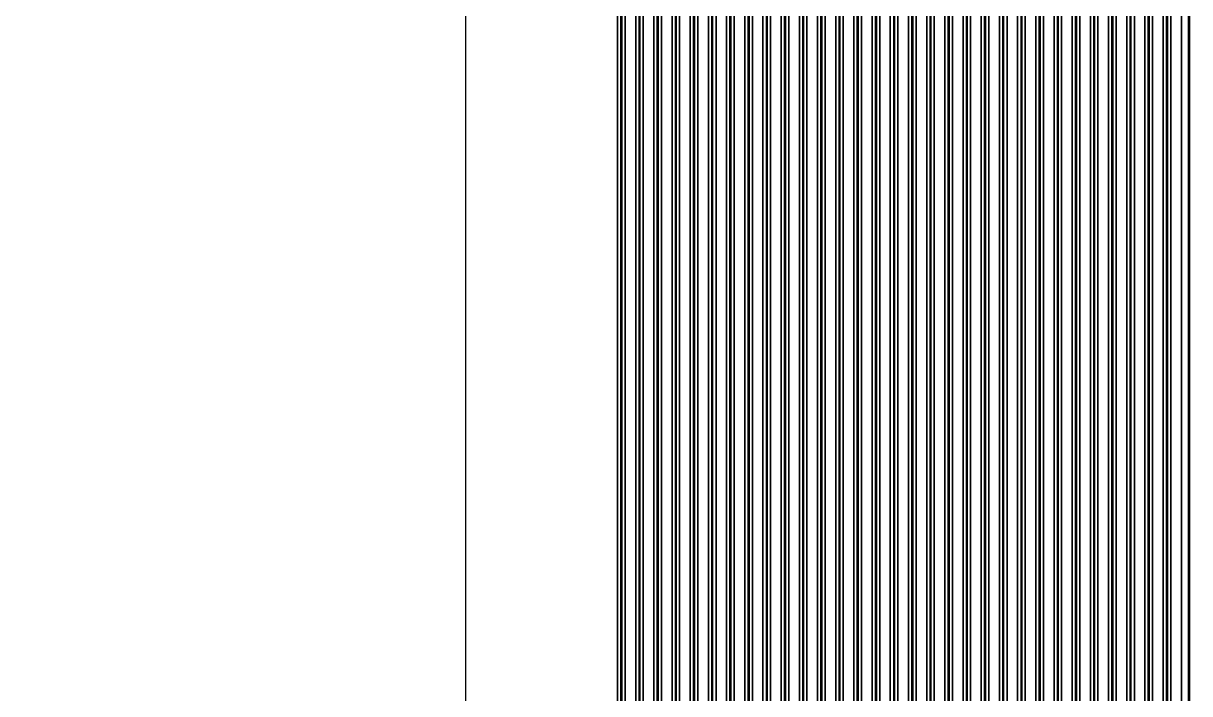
# Model space of a CAD drawing. Header units: metres. Extents: x -1550 to 1550, y -904 to 26100.
# Drawn here: x -1550 to -11, y 10341 to 11226 of the extents above; entities that cross this region are included whole.
import ezdxf

# ---------------------------------------------------------------- set-up
doc = ezdxf.new("R2010")
doc.units = ezdxf.units.M
for name, color, linetype in [('Metal', 4, 'CONTINUOUS'), ('Polyimide', 3, 'CONTINUOUS'), ('Polyimide_Negative', 5, 'CONTINUOUS')]:
    doc.layers.add(name, color=color, linetype=linetype)

msp = doc.modelspace()

# ---------------------------------------------------------------- linework, layer by layer
at = {"layer": 'Metal'}
for points in [[(-760, 6202.8), (-760, 11993.5), (-762, 11993.5), (-762, 11993.5), (-762, 6202.8)], [(-736, 5948.8), (-736, 11993.5), (-738, 11993.5), (-738, 11993.5), (-738, 5948.8)], [(-712, 5694.8), (-712, 11993.5), (-714, 11993.5), (-714, 11993.5), (-714, 5694.8)], [(-688, 5440.9), (-688, 11993.5), (-690, 11993.5), (-690, 11993.5), (-690, 5440.9)], [(-664, 5186.9), (-664, 11993.5), (-666, 11993.5), (-666, 11993.5), (-666, 5186.9)], [(-640, 4932.9), (-640, 11993.5), (-642, 11993.5), (-642, 11993.5), (-642, 4932.9)], [(-616, 4679), (-616, 11993.5), (-618, 11993.5), (-618, 11993.5), (-618, 4679)], [(-592, 4425), (-592, 11993.5), (-594, 11993.5), (-594, 11993.5), (-594, 4425)], [(-568, 4365), (-568, 11993.5), (-570, 11993.5), (-570, 11993.5), (-570, 4365)], [(-544, 4305), (-544, 11993.5), (-546, 11993.5), (-546, 11993.5), (-546, 4305)], [(-520, 4245), (-520, 11993.5), (-522, 11993.5), (-522, 11993.5), (-522, 4245)], [(-496, 4185), (-496, 11993.5), (-498, 11993.5), (-498, 11993.5), (-498, 4185)], [(-472, 4125), (-472, 11993.5), (-474, 11993.5), (-474, 11993.5), (-474, 4125)], [(-448, 4065), (-448, 11993.5), (-450, 11993.5), (-450, 11993.5), (-450, 4065)], [(-424, 4005), (-424, 11993.5), (-426, 11993.5), (-426, 11993.5), (-426, 4005)], [(-400, 3945), (-400, 11993.5), (-402, 11993.5), (-402, 11993.5), (-402, 3945)], [(-376, 3691), (-376, 11993.5), (-378, 11993.5), (-378, 11993.5), (-378, 3691)], [(-352, 3437.1), (-352, 11993.5), (-354, 11993.5), (-354, 11993.5), (-354, 3437.1)], [(-328, 3183.1), (-328, 11993.5), (-330, 11993.5), (-330, 11993.5), (-330, 3183.1)], [(-304, 2929.1), (-304, 11993.5), (-306, 11993.5), (-306, 11993.5), (-306, 2929.1)], [(-280, 2675.2), (-280, 11993.5), (-282, 11993.5), (-282, 11993.5), (-282, 2675.2)], [(-256, 2421.2), (-256, 11993.5), (-258, 11993.5), (-258, 11993.5), (-258, 2421.2)], [(-232, 2167.2), (-232, 11993.5), (-234, 11993.5), (-234, 11993.5), (-234, 2167.2)], [(-208, 1913.3), (-208, 11993.5), (-210, 11993.5), (-210, 11993.5), (-210, 1913.3)], [(-184, 1659.3), (-184, 11993.5), (-186, 11993.5), (-186, 11993.5), (-186, 1659.3)], [(-160, 1405.3), (-160, 11993.5), (-162, 11993.5), (-162, 11993.5), (-162, 1405.3)], [(-136, 1151.4), (-136, 11993.5), (-138, 11993.5), (-138, 11993.5), (-138, 1151.4)], [(-112, 897.4), (-112, 11993.5), (-114, 11993.5), (-114, 11993.5), (-114, 897.4)], [(-88, 643.4), (-88, 11993.5), (-90, 11993.5), (-90, 11993.5), (-90, 643.4)], [(-64, 389.5), (-64, 11993.5), (-66, 11993.5), (-66, 11993.5), (-66, 389.5)], [(-40, 135.5), (-40, 11993.5), (-42, 11993.5), (-42, 11993.5), (-42, 135.5)], [(-11, -118.5), (-11, 11993.5), (-13, 11993.5), (-13, 11993.5), (-13, -118.5)]]:
    msp.add_lwpolyline(points, dxfattribs=at)
at = {"layer": 'Polyimide'}
for points in [[(-766, 6206.8), (-766, 11978.5), (-765.9, 11978.5), (-766, 11978.5), (-766, 11978.6), (-766, 11993.3), (-766, 11993.7), (-768.3, 12018.9), (-768.3, 12019), (-768.2, 12019), (-768.3, 12019), (-950, 13993.5)], [(-756, 11978.5), (-756, 6206.8)], [(-742, 5952.8), (-742, 11978.5)], [(-732, 11978.5), (-732, 5952.8)], [(-718, 5698.8), (-718, 11978.5)], [(-708, 11978.5), (-708, 5698.8)], [(-694, 5444.9), (-694, 11978.5)], [(-684, 11978.5), (-684, 5444.9)], [(-670, 5190.9), (-670, 11978.5)], [(-660, 11978.5), (-660, 5190.9)], [(-646, 4936.9), (-646, 11978.5)], [(-636, 11978.5), (-636, 4936.9)], [(-622, 4683), (-622, 11978.5)], [(-612, 11978.5), (-612, 4683)], [(-598, 4429), (-598, 11978.5)], [(-588, 11978.5), (-588, 4429)], [(-574, 4369), (-574, 11978.5)], [(-564, 11978.5), (-564, 4369)], [(-550, 4309), (-550, 11978.5)], [(-540, 11978.5), (-540, 4309)], [(-526, 4249), (-526, 11978.5)], [(-516, 11978.5), (-516, 4249)], [(-502, 4189), (-502, 11978.5)], [(-492, 11978.5), (-492, 4189)], [(-478, 4129), (-478, 11978.5)], [(-468, 11978.5), (-468, 4129)], [(-454, 4069), (-454, 11978.5)], [(-444, 11978.5), (-444, 4069)], [(-430, 4009), (-430, 11978.5)], [(-420, 11978.5), (-420, 4009)], [(-406, 3949), (-406, 11978.5)], [(-396, 11978.5), (-396, 3949)], [(-382, 3695), (-382, 11978.5)], [(-372, 11978.5), (-372, 3695)], [(-358, 3441.1), (-358, 11978.5)], [(-348, 11978.5), (-348, 3441.1)], [(-334, 3187.1), (-334, 11978.5)], [(-324, 11978.5), (-324, 3187.1)], [(-310, 2933.1), (-310, 11978.5)], [(-300, 11978.5), (-300, 2933.1)], [(-286, 2679.2), (-286, 11978.5)], [(-276, 11978.5), (-276, 2679.2)], [(-262, 2425.2), (-262, 11978.5)], [(-252, 11978.5), (-252, 2425.2)], [(-238, 2171.2), (-238, 11978.5)], [(-228, 11978.5), (-228, 2171.2)], [(-214, 1917.3), (-214, 11978.5)], [(-204, 11978.5), (-204, 1917.3)], [(-190, 1663.3), (-190, 11978.5)], [(-180, 11978.5), (-180, 1663.3)], [(-166, 1409.3), (-166, 11978.5)], [(-156, 11978.5), (-156, 1409.3)], [(-142, 1155.4), (-142, 11978.5)], [(-132, 11978.5), (-132, 1155.4)], [(-118, 901.4), (-118, 11978.5)], [(-108, 11978.5), (-108, 901.4)], [(-94, 647.4), (-94, 11978.5)], [(-84, 11978.5), (-84, 647.4)], [(-70, 393.5), (-70, 11978.5)], [(-60, 11978.5), (-60, 393.5)], [(-46, 139.5), (-46, 11978.5)], [(-36, 11978.5), (-36, 139.5)], [(-22, -116.5), (-22, 11978.5)]]:
    msp.add_lwpolyline(points, dxfattribs=at)
at = {"layer": 'Polyimide_Negative'}
for points in [[(-46.7, -651.8), (-966, 6040.8), (-966, 6040.8), (-966, 11993.5), (-966.9, 11993.5), (-967.5, 12000.6), (-967.5, 12000.7), (-1150, 13984.3), (-1150, 15050), (-1208.7, 15050), (-1260.9, 15054.6), (-1320, 15070.4), (-1375.4, 15096.2), (-1425.5, 15131.3), (-1468.7, 15174.5), (-1503.8, 15224.6), (-1529.6, 15280), (-1545.4, 15339.1), (-1550, 15391.3), (-1550, 26100)], [(-950, 13993.5), (-768.3, 12019), (-768.2, 12019), (-768.3, 12019), (-768.3, 12018.9), (-766, 11993.7), (-766, 11993.3), (-766, 11978.6), (-766, 11978.5), (-765.9, 11978.5), (-766, 11978.5), (-766, 6206.8)], [(-756, 6206.8), (-756, 11978.5)], [(-742, 11978.5), (-742, 5952.8)], [(-732, 5952.8), (-732, 11978.5)], [(-718, 11978.5), (-718, 5698.8)], [(-708, 5698.8), (-708, 11978.5)], [(-694, 11978.5), (-694, 5444.9)], [(-684, 5444.9), (-684, 11978.5)], [(-670, 11978.5), (-670, 5190.9)], [(-660, 5190.9), (-660, 11978.5)], [(-646, 11978.5), (-646, 4936.9)], [(-636, 4936.9), (-636, 11978.5)], [(-622, 11978.5), (-622, 4683)], [(-612, 4683), (-612, 11978.5)], [(-598, 11978.5), (-598, 4429)], [(-588, 4429), (-588, 11978.5)], [(-574, 11978.5), (-574, 4369)], [(-564, 4369), (-564, 11978.5)], [(-550, 11978.5), (-550, 4309)], [(-540, 4309), (-540, 11978.5)], [(-526, 11978.5), (-526, 4249)], [(-516, 4249), (-516, 11978.5)], [(-502, 11978.5), (-502, 4189)], [(-492, 4189), (-492, 11978.5)], [(-478, 11978.5), (-478, 4129)], [(-468, 4129), (-468, 11978.5)], [(-454, 11978.5), (-454, 4069)], [(-444, 4069), (-444, 11978.5)], [(-430, 11978.5), (-430, 4009)], [(-420, 4009), (-420, 11978.5)], [(-406, 11978.5), (-406, 3949)], [(-396, 3949), (-396, 11978.5)], [(-382, 11978.5), (-382, 3695)], [(-372, 3695), (-372, 11978.5)], [(-358, 11978.5), (-358, 3441.1)], [(-348, 3441.1), (-348, 11978.5)], [(-334, 11978.5), (-334, 3187.1)], [(-324, 3187.1), (-324, 11978.5)], [(-310, 11978.5), (-310, 2933.1)], [(-300, 2933.1), (-300, 11978.5)], [(-286, 11978.5), (-286, 2679.2)], [(-276, 2679.2), (-276, 11978.5)], [(-262, 11978.5), (-262, 2425.2)], [(-252, 2425.2), (-252, 11978.5)], [(-238, 11978.5), (-238, 2171.2)], [(-228, 2171.2), (-228, 11978.5)], [(-214, 11978.5), (-214, 1917.3)], [(-204, 1917.3), (-204, 11978.5)], [(-190, 11978.5), (-190, 1663.3)], [(-180, 1663.3), (-180, 11978.5)], [(-166, 11978.5), (-166, 1409.3)], [(-156, 1409.3), (-156, 11978.5)], [(-142, 11978.5), (-142, 1155.4)], [(-132, 1155.4), (-132, 11978.5)], [(-118, 11978.5), (-118, 901.4)], [(-108, 901.4), (-108, 11978.5)], [(-94, 11978.5), (-94, 647.4)], [(-84, 647.4), (-84, 11978.5)], [(-70, 11978.5), (-70, 393.5)], [(-60, 393.5), (-60, 11978.5)], [(-46, 11978.5), (-46, 139.5)], [(-36, 139.5), (-36, 11978.5)], [(-22, 11978.5), (-22, -116.5)]]:
    msp.add_lwpolyline(points, dxfattribs=at)

doc.saveas('drawing.dxf')
